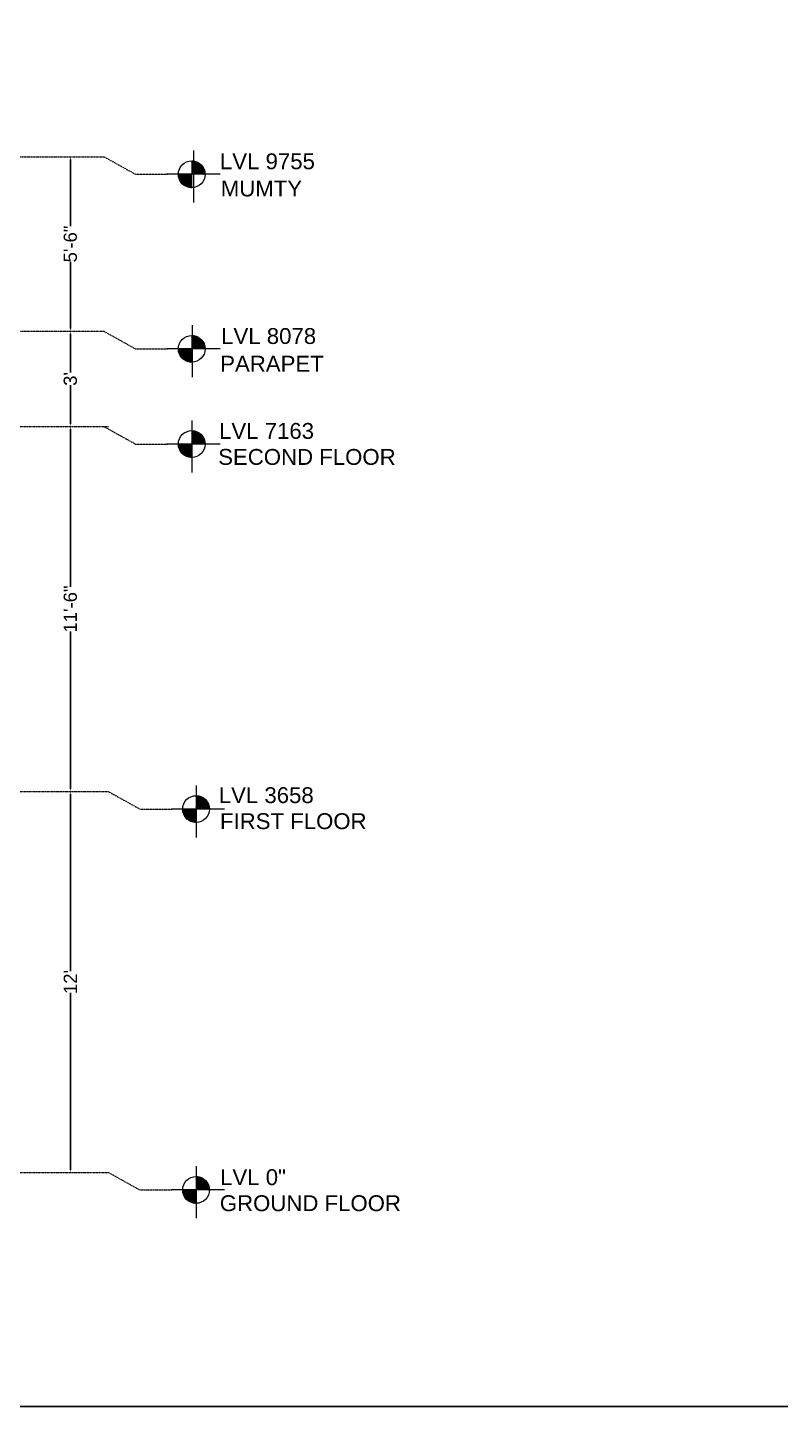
# Model space of a CAD drawing. Header units: inches. Extents: x -22123 to -20407, y -44696 to -43478.
# Drawn here: x -21516 to -21231, y -44696 to -44175 of the extents above; entities that cross this region are included whole.
import ezdxf

# ---------------------------------------------------------------- set-up
doc = ezdxf.new("R2010")
doc.units = ezdxf.units.IN
doc.header["$LTSCALE"] = 0.01
doc.header["$MEASUREMENT"] = 0
doc.header["$PDMODE"] = 3
doc.linetypes.add('DASHED2', pattern=[0.375, 0.25, -0.125])
doc.layers.add('\\M+5CCEE\\M+5B3E4', color=7, linetype='Continuous')
doc.layers.add('TEXT', color=7, linetype='Continuous')
doc.styles.get("Standard").update_dxf_attribs({"font": 'arial.ttf'})
doc.dimstyles.new('Standard$0', dxfattribs={"dimtxt": 9, "dimasz": 6, "dimexe": 0.0625, "dimexo": 0.0625, "dimgap": 0.09, "dimtad": 0, "dimdec": 4, "dimzin": 0, "dimdsep": 46, "dimlunit": 4, "dimtxsty": 'Standard', "dimcen": 0.09, "dimse1": 1, "dimse2": 1, "dimclrt": 256, "dimadec": 0, "dimazin": 0, "dimtfac": 1, "dimtdec": 4, "dimtofl": 0, "dimtmove": 0, "dimatfit": 1, "dimfxl": 1, "dimtolj": 1, "dimtzin": 0, "dimarcsym": 0})

# ---------------------------------------------------------------- blocks, each defined once
blk = doc.blocks.new('*D242')
at = {"layer": 'Defpoints', "color": 0, "transparency": 16777216}
for p in [(-21499.64, -44463.91), (-21499.64, -44607.91), (-21499.64, -44607.91)]:
    blk.add_point(p, dxfattribs=at)
at = {"layer": 'TEXT', "color": 0, "lineweight": -2, "transparency": 16777216}
for p, q in [((-21499.64, -44464.91), (-21499.64, -44531.81)), ((-21499.64, -44606.91), (-21499.64, -44540.01))]:
    blk.add_line(p, q, dxfattribs=at)
at = {"layer": 'TEXT', "color": 0, "transparency": 16777216}
for points in [[(-21499.8, -44464.91), (-21499.47, -44464.91), (-21499.64, -44463.91)], [(-21499.8, -44606.91), (-21499.47, -44606.91), (-21499.64, -44607.91)]]:
    blk.add_solid(points, dxfattribs=at)
at = {"layer": 'TEXT', "transparency": 16777216, "insert": (-21499.64, -44535.91), "char_height": 5, "attachment_point": 5, "rotation": 90}
blk.add_mtext("\\A1;12'", dxfattribs=at)
blk = doc.blocks.new('_ArchTick')
at = {"color": 0, "linetype": 'ByBlock', "const_width": 0.15}
blk.add_lwpolyline([(-0.5, -0.5), (0.5, 0.5)], dxfattribs=at)
blk = doc.blocks.new('*D243')
at = {"layer": 'Defpoints', "color": 0, "transparency": 16777216}
for p in [(-21499.64, -44325.91), (-21499.64, -44325.91), (-21499.64, -44463.91)]:
    blk.add_point(p, dxfattribs=at)
at = {"layer": 'TEXT', "color": 0, "lineweight": -2, "transparency": 16777216}
for p, q in [((-21499.64, -44326.91), (-21499.64, -44386.47)), ((-21499.64, -44462.91), (-21499.64, -44403.35))]:
    blk.add_line(p, q, dxfattribs=at)
at = {"layer": 'TEXT', "color": 0, "transparency": 16777216}
for points in [[(-21499.8, -44326.91), (-21499.47, -44326.91), (-21499.64, -44325.91)], [(-21499.8, -44462.91), (-21499.47, -44462.91), (-21499.64, -44463.91)]]:
    blk.add_solid(points, dxfattribs=at)
at = {"layer": 'TEXT', "transparency": 16777216, "insert": (-21499.64, -44394.91), "char_height": 5, "attachment_point": 5, "rotation": 90}
blk.add_mtext('\\A1;11\'-6"', dxfattribs=at)
blk = doc.blocks.new('*D244')
at = {"layer": 'Defpoints', "color": 0, "transparency": 16777216}
for p in [(-21499.64, -44289.91), (-21499.64, -44289.91), (-21499.64, -44325.91)]:
    blk.add_point(p, dxfattribs=at)
at = {"layer": 'TEXT', "color": 0, "lineweight": -2, "transparency": 16777216}
for p, q in [((-21499.64, -44290.91), (-21499.64, -44305.52)), ((-21499.64, -44324.91), (-21499.64, -44310.3))]:
    blk.add_line(p, q, dxfattribs=at)
at = {"layer": 'TEXT', "color": 0, "transparency": 16777216}
for points in [[(-21499.8, -44290.91), (-21499.47, -44290.91), (-21499.64, -44289.91)], [(-21499.8, -44324.91), (-21499.47, -44324.91), (-21499.64, -44325.91)]]:
    blk.add_solid(points, dxfattribs=at)
at = {"layer": 'TEXT', "transparency": 16777216, "insert": (-21499.64, -44307.91), "char_height": 5, "attachment_point": 5, "rotation": 90}
blk.add_mtext("\\A1;3'", dxfattribs=at)
blk = doc.blocks.new('*D245')
at = {"layer": 'Defpoints', "color": 0, "transparency": 16777216}
for p in [(-21499.64, -44223.91), (-21499.64, -44223.91), (-21499.64, -44289.91)]:
    blk.add_point(p, dxfattribs=at)
at = {"layer": 'TEXT', "color": 0, "lineweight": -2, "transparency": 16777216}
for p, q in [((-21499.64, -44224.91), (-21499.64, -44250.18)), ((-21499.64, -44288.91), (-21499.64, -44263.65))]:
    blk.add_line(p, q, dxfattribs=at)
at = {"layer": 'TEXT', "color": 0, "transparency": 16777216}
for points in [[(-21499.8, -44224.91), (-21499.47, -44224.91), (-21499.64, -44223.91)], [(-21499.8, -44288.91), (-21499.47, -44288.91), (-21499.64, -44289.91)]]:
    blk.add_solid(points, dxfattribs=at)
at = {"layer": 'TEXT', "transparency": 16777216, "insert": (-21499.64, -44256.91), "char_height": 5, "attachment_point": 5, "rotation": 90}
blk.add_mtext('\\A1;5\'-6"', dxfattribs=at)

msp = doc.modelspace()

# ---------------------------------------------------------------- hatches: boundary and pattern name
at = {"layer": '\\M+5CCEE\\M+5B3E4', "linetype": 'ByBlock', "lineweight": 0}
h = msp.add_hatch(dxfattribs=at)
h.set_pattern_fill('ANSI37', color=153)
h.set_pattern_definition([(45, (-26437.64245, -44939.81438), (-0.0883883476, 0.0883883476), []), (135, (-26437.64245, -44939.81438), (-0.0883883476, -0.0883883476), [])])
h.paths.add_polyline_path([(-21453.78476, -44235.58593), (-21453.78476, -44230.52961), (-21458.84108, -44230.52961, 0.414213562)])
h.paths.add_polyline_path([(-21448.72844, -44230.52961, 0.414213562), (-21453.78476, -44225.47329), (-21453.78476, -44230.52961)])
h = msp.add_hatch(dxfattribs=at)
h.set_pattern_fill('ANSI37', color=153)
h.set_pattern_definition([(45, (-26437.64245, -45005.81438), (-0.0883883476, 0.0883883476), []), (135, (-26437.64245, -45005.81438), (-0.0883883476, -0.0883883476), [])])
h.paths.add_polyline_path([(-21453.78476, -44301.58593), (-21453.78476, -44296.52961), (-21458.84108, -44296.52961, 0.414213562)])
h.paths.add_polyline_path([(-21448.72844, -44296.52961, 0.414213562), (-21453.78476, -44291.47329), (-21453.78476, -44296.52961)])
h = msp.add_hatch(dxfattribs=at)
h.set_pattern_fill('ANSI37', color=153)
h.set_pattern_definition([(45, (-26437.64245, -45041.81438), (-0.0883883476, 0.0883883476), []), (135, (-26437.64245, -45041.81438), (-0.0883883476, -0.0883883476), [])])
h.paths.add_polyline_path([(-21453.78476, -44337.58593), (-21453.78476, -44332.52961), (-21458.84108, -44332.52961, 0.414213562)])
h.paths.add_polyline_path([(-21448.72844, -44332.52961, 0.414213562), (-21453.78476, -44327.47329), (-21453.78476, -44332.52961)])
h = msp.add_hatch(dxfattribs=at)
h.set_pattern_fill('ANSI37', color=153)
h.set_pattern_definition([(45, (-26435.98884, -45179.81438), (-0.0883883476, 0.0883883476), []), (135, (-26435.98884, -45179.81438), (-0.0883883476, -0.0883883476), [])])
h.paths.add_polyline_path([(-21452.13115, -44475.58593), (-21452.13115, -44470.52961), (-21457.18747, -44470.52961, 0.414213562)])
h.paths.add_polyline_path([(-21447.07484, -44470.52961, 0.414213562), (-21452.13115, -44465.47329), (-21452.13115, -44470.52961)])
h = msp.add_hatch(dxfattribs=at)
h.set_pattern_fill('ANSI37', color=153)
h.set_pattern_definition([(45, (-26435.98884, -45323.81438), (-0.0883883476, 0.0883883476), []), (135, (-26435.98884, -45323.81438), (-0.0883883476, -0.0883883476), [])])
h.paths.add_polyline_path([(-21452.13115, -44619.58593), (-21452.13115, -44614.52961), (-21457.18747, -44614.52961, 0.414213562)])
h.paths.add_polyline_path([(-21447.07484, -44614.52961, 0.414213562), (-21452.13115, -44609.47329), (-21452.13115, -44614.52961)])

# ---------------------------------------------------------------- linework, layer by layer
at = {"layer": '\\M+5CCEE\\M+5B3E4', "color": 153, "linetype": 'ByBlock', "lineweight": 0}
for p, q in [((-21453.07578, -44221.57129), (-21453.07578, -44241.23625)), ((-21443.02495, -44230.52961), (-21463.12661, -44230.52961)), ((-21453.66934, -44287.57129), (-21453.66934, -44307.23625)), ((-21443.02495, -44296.52961), (-21463.12661, -44296.52961)), ((-21453.78476, -44323.57129), (-21453.78476, -44343.23625)), ((-21443.02495, -44332.52961), (-21463.12661, -44332.52961)), ((-21452.13115, -44461.57129), (-21452.13115, -44481.23625)), ((-21441.37134, -44470.52961), (-21461.473, -44470.52961)), ((-21452.13115, -44605.57129), (-21452.13115, -44625.23625)), ((-21441.37134, -44614.52961), (-21461.473, -44614.52961))]:
    msp.add_line(p, q, dxfattribs=at)
at = {"layer": '\\M+5CCEE\\M+5B3E4', "color": 153, "linetype": 'DASHED2', "lineweight": 0}
for p, q in [((-21728.87061, -44223.91208), (-21486.93282, -44223.91208)), ((-21486.93282, -44223.91208), (-21475.03153, -44230.52961)), ((-21475.03153, -44230.52961), (-21462.86231, -44230.52961)), ((-21752.86965, -44289.91208), (-21486.93282, -44289.91208)), ((-21486.93282, -44289.91208), (-21475.03153, -44296.52961)), ((-21475.03153, -44296.52961), (-21462.86231, -44296.52961)), ((-21594.58648, -44325.91208), (-21485.27921, -44325.91208)), ((-21486.93282, -44325.91208), (-21475.03153, -44332.52961)), ((-21475.03153, -44332.52961), (-21462.86231, -44332.52961)), ((-21594.58648, -44463.91208), (-21485.27921, -44463.91208)), ((-21594.58648, -44463.91208), (-21485.27921, -44463.91208)), ((-21485.27921, -44463.91208), (-21473.37793, -44470.52961)), ((-21473.37793, -44470.52961), (-21461.2087, -44470.52961)), ((-21594.58648, -44607.91208), (-21485.27921, -44607.91208)), ((-21485.27921, -44607.91208), (-21473.37793, -44614.52961)), ((-21473.37793, -44614.52961), (-21461.2087, -44614.52961))]:
    msp.add_line(p, q, dxfattribs=at)
at = {"layer": '\\M+5CCEE\\M+5B3E4', "color": 153, "linetype": 'ByBlock', "lineweight": 0}
for centre in [(-21453.78476, -44230.52961), (-21453.78476, -44296.52961), (-21453.78476, -44332.52961), (-21452.13115, -44470.52961), (-21452.13115, -44614.52961)]:
    msp.add_circle(centre, 5.05632, dxfattribs=at)
at = {"layer": 'TEXT'}
msp.add_lwpolyline([(-22122.54174, -43477.96482), (-20407.20715, -43477.96482), (-20407.20715, -44696.37943), (-22122.54174, -44696.37943)], close=True, dxfattribs=at)

# ---------------------------------------------------------------- texts
at = {"layer": 'TEXT', "char_height": 6, "attachment_point": 3}
for s, insert, width in [('  LVL 9755', (-21407.23664, -44222.63924), 49.8732108), ('MUMTY', (-21412.0772, -44232.90088), 108.7280101), ('  LVL 8078', (-21406.77348, -44288.69319), 49.8732108), ('PARAPET', (-21403.89391, -44299.15389), 108.7280101), ('  LVL 7163', (-21407.56117, -44324.56313), 49.8732108), ('SECOND FLOOR', (-21376.72538, -44334.3976), 108.7280101), ('  LVL 3658', (-21407.68058, -44462.27975), 49.8732108), ('FIRST FLOOR', (-21387.69534, -44472.11421), 108.7280101), ('  LVL 0"', (-21418.18137, -44606.71281), 49.8732108), ('GROUND FLOOR', (-21374.71915, -44616.54727), 108.7280101)]:
    msp.add_mtext(s, dxfattribs=dict(at, insert=insert, width=width))

# ---------------------------------------------------------------- dimensions: what is measured, and where the dimension line sits
at = {"layer": 'TEXT'}
for base, p1, p2, picture, middle in [((-21499.6365, -44223.91208), (-21499.6365, -44289.91208), (-21499.6365, -44223.91208), '*D245', (-21499.6365, -44256.91208)), ((-21499.6365, -44289.91208), (-21499.6365, -44325.91208), (-21499.6365, -44289.91208), '*D244', (-21499.6365, -44307.91208)), ((-21499.6365, -44325.91208), (-21499.6365, -44463.91208), (-21499.6365, -44325.91208), '*D243', (-21499.6365, -44394.91208)), ((-21499.6365, -44607.91208), (-21499.6365, -44463.91208), (-21499.6365, -44607.91208), '*D242', (-21499.6365, -44535.91208))]:
    dim = msp.add_linear_dim(base=base, p1=p1, p2=p2, angle=90, dimstyle='Standard$0', override={"dimtxt": 5, "dimasz": 1, "dimldrblk": 'ArchTick', "dimfxl": 0.18}, dxfattribs=at)
    dim.commit()
    dim.dimension.update_dxf_attribs({"geometry": picture, "text_midpoint": middle})

doc.saveas('drawing.dxf')
